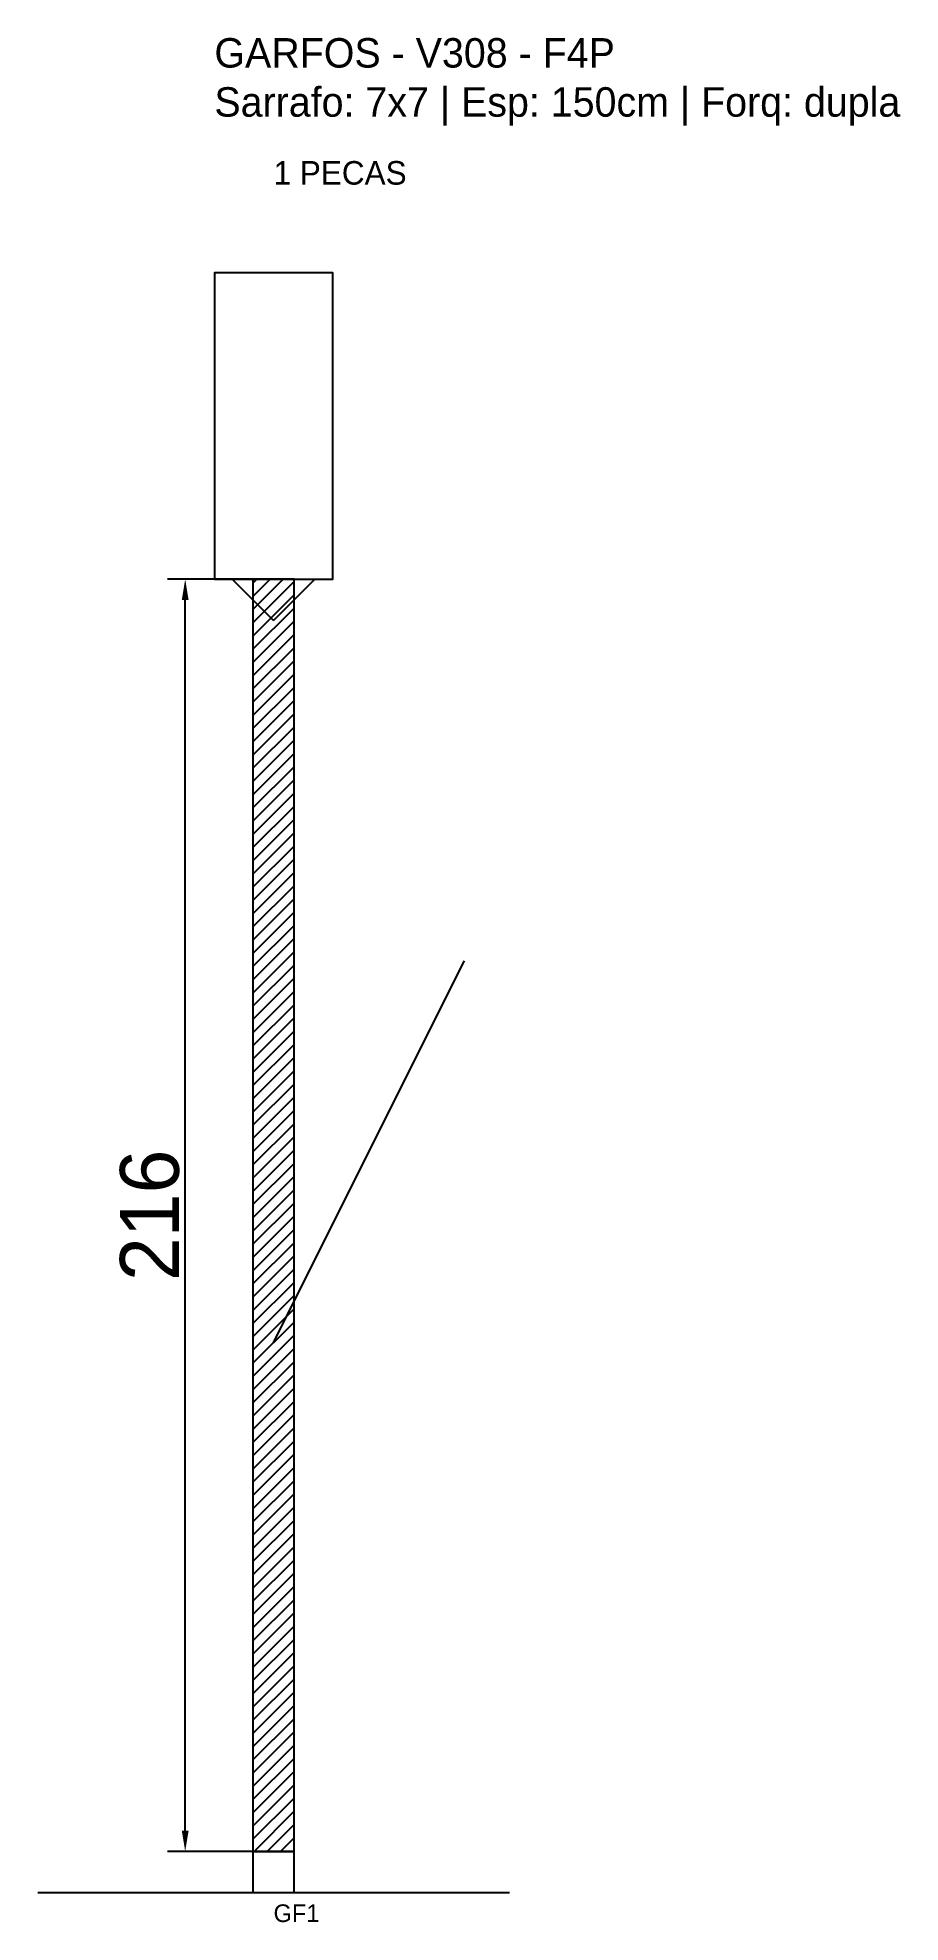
# Model space of a CAD drawing. Header units: metres. Extents: x -30 to 116, y -12 to 308.
import ezdxf

# ---------------------------------------------------------------- set-up
doc = ezdxf.new("R2010")
doc.units = ezdxf.units.M
for name, color, linetype in [('BARRA_ANCORAGEM', 1, 'Continuous'), ('COTA', 241, 'Continuous'), ('GARFOS OK', 3, 'Continuous'), ('NOME DA VIGA', 6, 'Continuous'), ('SARR_7x7', 40, 'Continuous'), ('VIGAS', 3, 'Continuous')]:
    doc.layers.add(name, color=color, linetype=linetype)
doc.dimstyles.new('EZ DXF', dxfattribs={"dimtxt": 10, "dimasz": 3.5, "dimexe": 3, "dimexo": 1.5, "dimgap": 1, "dimtad": 1, "dimdec": 1, "dimdsep": 46, "dimcen": 2.5, "dimazin": 3, "dimtfac": 1, "dimtmove": 0, "dimatfit": 3})

msp = doc.modelspace()

# ---------------------------------------------------------------- hatches: boundary and pattern name
at = {"layer": 'COTA'}
h = msp.add_hatch(dxfattribs=at)
h.set_pattern_fill('ANSI31', scale=0.5)
h.paths.add_polyline_path([(6.542312, 0), (13.542312, 0), (13.542312, 216), (6.542312, 216)])

# ---------------------------------------------------------------- linework, layer by layer
at = {"layer": 'BARRA_ANCORAGEM'}
msp.add_line((10.042312, 86.4), (42.442312, 151.2), dxfattribs=at)
at = {"layer": 'GARFOS OK'}
for p, q in [((10.042312, 209), (3.042312, 216)), ((3.042312, 216), (17.042312, 216)), ((10.042312, 209), (17.042312, 216))]:
    msp.add_line(p, q, dxfattribs=at)
at = {"layer": 'GARFOS OK', "linetype": 'CONTINUOUS'}
msp.add_line((-30, -7), (50.084624, -7), dxfattribs=at)
at = {"layer": 'GARFOS OK'}
msp.add_lwpolyline([(6.542312, 0), (13.542312, 0), (13.542312, 216), (6.542312, 216), (6.542312, 0)], dxfattribs=at)
at = {"layer": 'SARR_7x7'}
msp.add_lwpolyline([(6.542312, -7), (13.542312, -7), (13.542312, 0), (6.542312, 0), (6.542312, -7)], dxfattribs=at)
at = {"layer": 'VIGAS'}
msp.add_lwpolyline([(0, 216), (20.084624, 216), (20.084624, 268), (0, 268), (0, 216)], dxfattribs=at)

# ---------------------------------------------------------------- texts
at = {"layer": 'NOME DA VIGA'}
for s, height, p in [('1 PECAS', 4, (10.042312, 283)), ('GF1', 3, (10.042312, -12))]:
    msp.add_text(s, height=height, dxfattribs=at).set_placement(p)
at = {"layer": 'NOME DA VIGA', "insert": (0, 293), "char_height": 5, "attachment_point": 7}
msp.add_mtext('GARFOS - V308 - F4P\\PSarrafo: 7x7 | Esp: 150cm | Forq: dupla', dxfattribs=at)

# ---------------------------------------------------------------- dimensions: what is measured, and where the dimension line sits
at = {"layer": 'COTA'}
msp.add_linear_dim(base=(-4.957688, 0), p1=(10.042312, 0), p2=(10.042312, 216), angle=90, dimstyle='EZ DXF', dxfattribs=at).render()

doc.saveas('drawing.dxf')
